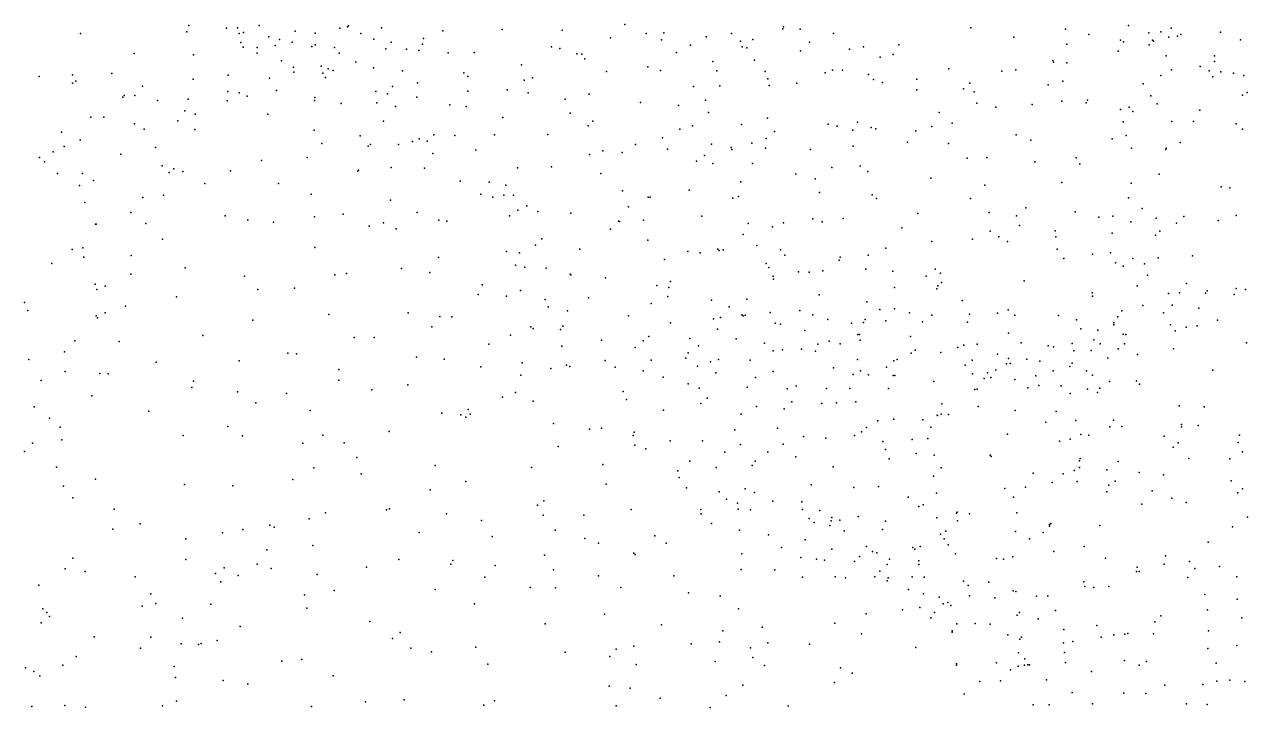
# Model space of a CAD drawing. Header units: metres. Extents: x -24.3 to 24.3, y -27.7 to 27.7.
# Drawn here: x -12.252 to -9.233, y 6.769 to 8.455 of the extents above; entities that cross this region are included whole.
import ezdxf

# ---------------------------------------------------------------- set-up
doc = ezdxf.new("R2010")
doc.units = ezdxf.units.M

msp = doc.modelspace()

# ---------------------------------------------------------------- linework, layer by layer
for p in [(-10.7707, 8.4551, 16.8876), (-12.1137, 8.4327, 17.7043), (-11.8511, 8.4367, 22.8748), (-11.8463, 8.4522, 16.4522), (-11.7539, 8.4456, -5.1134), (-11.7267, 8.4467, 24.733), (-11.7227, 8.4329, 17.9579), (-11.7116, 8.4356, 23.3625), (-11.6728, 8.4527, 17.717), (-11.649, 8.4247, 23.5007), (-11.5838, 8.4387, 17.9049), (-11.5348, 8.4339, 18.0289), (-11.4739, 8.4462, 16.8284), (-11.4552, 8.4489, 24.5769), (-11.4524, 8.4514, 17.9141), (-11.4216, 8.4326, 22.821), (-11.371, 8.4464, 18.1047), (-11.2195, 8.4393, 16.6101), (-11.0732, 8.4424, 16.5566), (-10.9251, 8.4411, 17.8443), (-10.7178, 8.4329, 17.6457), (-10.6741, 8.4348, -13.9242), (-10.5697, 8.4242, 19.2906), (-10.5068, 8.4328, 19.9644), (-10.38, 8.4446, 17.3367), (-10.3784, 8.4496, 19.8383), (-10.3376, 8.4434, 19.6528), (-10.2552, 8.4328, 15.9844), (-9.9165, 8.4464, -14.4538), (-9.81, 8.4237, 19.5047), (-9.6824, 8.4434, 19.5367), (-9.6248, 8.4307, 16.2037), (-9.5271, 8.4525, 16.9486), (-9.4769, 8.4341, 16.4244), (-9.4474, 8.4367, 19.6833), (-9.4271, 8.4236, 20.3848), (-9.4214, 8.4459, 19.8568), (-9.4058, 8.4262, 20.1793), (-9.3976, 8.4303, 20.0404), (-9.3001, 8.4363, -11.7473), (-11.7178, 8.4102, 23.1934), (-11.7127, 8.3991, 17.3311), (-11.6782, 8.3979, 16.4408), (-11.6333, 8.4029, 16.95), (-11.6224, 8.4181, 15.6913), (-11.5914, 8.4114, 24.6952), (-11.5433, 8.401, 16.2511), (-11.5344, 8.4049, 23.6226), (-11.487, 8.3986, 15.8947), (-11.3897, 8.419, 23.7607), (-11.3599, 8.3951, 16.5856), (-11.3469, 8.4111, 24.4737), (-11.3095, 8.3943, 22.8021), (-11.2701, 8.4061, -5.3585), (-11.2672, 8.4204, 24.1009), (-10.9511, 8.4001, 18.5004), (-10.9307, 8.3959, 16.4398), (-10.8056, 8.4218, 16.3266), (-10.6798, 8.4174, 18.9506), (-10.6086, 8.4037, 19.1345), (-10.4848, 8.4135, 19.6639), (-10.4809, 8.3995, 17.4272), (-10.4694, 8.3971, 19.4173), (-10.4543, 8.418, -2.8523), (-10.3142, 8.4114, -13.4264), (-10.2157, 8.3939, 19.4897), (-10.1809, 8.3998, -13.1493), (-10.0937, 8.4045, 17.3214), (-9.679, 8.4067, 17.1056), (-9.5467, 8.4165, 16.3028), (-9.5396, 8.4124, -12.1307), (-9.4764, 8.405, 16.8394), (-9.4676, 8.416, 20.6856), (-9.4653, 8.4141, 18.9803), (-9.2505, 8.4175, 23.0789), (-11.9819, 8.3833, 17.664), (-11.8353, 8.3797, 15.4939), (-11.6776, 8.3843, 17.0768), (-11.6175, 8.3654, 22.9573), (-11.4758, 8.3842, 16.6976), (-11.2786, 8.3908, 23.9271), (-11.2067, 8.3847, 16.5046), (-11.1419, 8.3858, 18.1598), (-10.8889, 8.3826, 16.6219), (-10.8765, 8.3815, -14.2278), (-10.8687, 8.3699, 18.5841), (-10.6427, 8.3859, -2.968), (-10.5528, 8.3635, 17.58), (-10.4504, 8.3668, 23.113), (-10.337, 8.3896, 19.4626), (-10.1403, 8.3742, 15.9518), (-10.1076, 8.3807, 18.4451), (-9.7139, 8.3662, 16.1022), (-9.5522, 8.3888, 19.4635), (-9.4344, 8.3778, 19.5662), (-9.3149, 8.3773, 20.7583), (-9.3146, 8.3638, 20.3419), (-12.0364, 8.3337, 24.7431), (-11.5882, 8.3494, 23.2565), (-11.5874, 8.3373, 16.7167), (-11.5195, 8.3525, 23.4966), (-11.5155, 8.3349, -4.529), (-11.503, 8.3452, 15.717), (-11.4906, 8.3417, 16.4471), (-11.4341, 8.3622, 16.0396), (-11.3904, 8.3476, 23.6613), (-11.3191, 8.3406, 16.4774), (-11.1675, 8.3354, 16.1108), (-11.0256, 8.3558, 18.0864), (-10.8152, 8.3388, 17.9039), (-10.7134, 8.3506, 17.8181), (-10.6822, 8.3418, 22.8316), (-10.543, 8.3406, 23.0116), (-10.4243, 8.3393, 15.9933), (-10.2762, 8.3353, 17.4074), (-10.258, 8.342, 19.3767), (-10.233, 8.3424, -2.7477), (-9.9706, 8.3458, 19.3891), (-9.8399, 8.3399, 19.3839), (-9.8054, 8.343, 17.232), (-9.7119, 8.3623, -17.0661), (-9.679, 8.3603, -12.3203), (-9.4211, 8.3433, 16.4934), (-9.3501, 8.3513, 19.6597), (-9.3278, 8.341, 23.1882), (-9.2994, 8.3384, 20.5121), (-9.2681, 8.3352, 20.1537), (-12.2159, 8.3263, 24.6548), (-12.1337, 8.3104, 15.4456), (-12.1336, 8.3309, 17.6261), (-12.1252, 8.3154, -15.5395), (-11.9608, 8.3028, 16.5705), (-11.8361, 8.3202, 17.5896), (-11.7493, 8.3298, 17.1875), (-11.6472, 8.3223, 16.5858), (-11.5088, 8.324, 23.364), (-11.2823, 8.3112, 23.7176), (-11.1578, 8.3265, 22.7888), (-11.0185, 8.3178, 16.4147), (-10.9981, 8.3234, 22.746), (-10.5357, 8.3039, 19.0649), (-10.4177, 8.3206, 19.2642), (-10.4143, 8.3041, 17.5196), (-10.346, 8.3104, 17.9686), (-10.1685, 8.3313, -16.352), (-10.1568, 8.3192, 23.325), (-10.1342, 8.3115, 19.3361), (-10.0499, 8.3199, -12.866), (-9.9187, 8.3103, -12.6631), (-9.7252, 8.3062, -5.4453), (-9.6892, 8.3152, 23.3267), (-9.4911, 8.3083, 16.3475), (-9.4476, 8.3288, 16.6848), (-9.3191, 8.3256, -17.299), (-9.2427, 8.3292, 19.8859), (-12.0096, 8.2757, 17.6011), (-12.0064, 8.2799, -5.2496), (-11.9796, 8.2793, 15.4168), (-11.7503, 8.2894, 16.6843), (-11.7222, 8.2859, 16.8343), (-11.7026, 8.2782, 15.4721), (-11.6305, 8.2921, -4.8456), (-11.5352, 8.2746, 23.1463), (-11.3846, 8.2898, 16.2753), (-11.3558, 8.2841, 16.085), (-11.3436, 8.3018, 22.888), (-11.2838, 8.2757, 24.5897), (-11.1579, 8.2907, 24.1218), (-11.0605, 8.2937, -3.4262), (-11.0091, 8.2859, 18.1995), (-10.8583, 8.2828, -3.1744), (-10.6008, 8.3015, 18.9396), (-10.0493, 8.2935, -5.4217), (-9.9344, 8.2965, 18.6563), (-9.908, 8.2885, 17.2919), (-9.4718, 8.2791, 16.8241), (-9.2457, 8.2802, 19.766), (-9.2342, 8.2875, 20.407), (-11.9236, 8.2674, -15.4326), (-11.8483, 8.2704, -5.4789), (-11.7519, 8.2669, 15.7489), (-11.5365, 8.267, 22.9813), (-11.4704, 8.2599, 23.2471), (-11.3825, 8.2615, 15.9451), (-11.3364, 8.2523, -14.8998), (-11.2025, 8.2567, 24.4181), (-11.1622, 8.2527, 24.3046), (-10.9175, 8.2705, 18.4374), (-10.732, 8.2627, 16.1453), (-10.6378, 8.2549, 18.8355), (-10.5709, 8.2679, 17.7604), (-9.9015, 8.2604, 15.9745), (-9.8543, 8.2511, 19.2565), (-9.7645, 8.2573, -2.5694), (-9.6914, 8.2656, 19.2815), (-9.6318, 8.2615, 17.1147), (-9.6286, 8.2683, 18.9385), (-9.5466, 8.2452, 17.0156), (-9.5253, 8.2511, 19.3498), (-9.4562, 8.2588, -14.1251), (-9.3507, 8.2437, 19.5158), (-12.0883, 8.2259, 24.772), (-12.0565, 8.2261, 16.6047), (-11.8734, 8.2168, 16.7097), (-11.8561, 8.2415, 17.3947), (-11.8309, 8.2332, 24.8643), (-11.6516, 8.2337, 24.8461), (-11.3659, 8.2164, 23.3695), (-11.0716, 8.2251, 16.3413), (-10.9056, 8.236, 18.1537), (-10.8491, 8.2163, 16.2095), (-10.564, 8.2377, -5.3697), (-10.4181, 8.2238, 19.1158), (-10.1962, 8.2139, 15.9205), (-9.9941, 8.2377, 19.2425), (-9.54, 8.215, 23.3522), (-9.5161, 8.2404, -11.995), (-9.4197, 8.2158, 19.4132), (-9.3665, 8.2154, 23.3547), (-12.161, 8.1889, 15.6766), (-11.9805, 8.2096, 24.8256), (-11.9566, 8.1962, 17.4903), (-11.8318, 8.1955, 17.1181), (-11.537, 8.1945, 15.5739), (-11.2418, 8.1824, -3.9055), (-11.0917, 8.1823, 24.1683), (-10.9605, 8.1833, 22.7963), (-10.861, 8.2049, 18.271), (-10.6349, 8.1969, 16.0553), (-10.6035, 8.2052, 23.0146), (-10.4823, 8.208, 17.6934), (-10.4008, 8.191, -13.5804), (-10.2688, 8.2086, 23.3007), (-10.2465, 8.2042, 19.2342), (-10.2076, 8.1942, -15.2311), (-10.1621, 8.2003, 17.4265), (-10.1504, 8.1973, 23.3447), (-10.0522, 8.1922, 17.3742), (-10.0124, 8.2028, -14.6931), (-9.9624, 8.2113, 23.3844), (-9.8044, 8.1826, 17.2341), (-9.2612, 8.2095, 19.6069), (-9.2458, 8.1963, 23.4051), (-12.1541, 8.1536, -5.6011), (-12.115, 8.1702, 15.3967), (-11.5186, 8.1609, -15.154), (-11.4236, 8.1802, 22.9838), (-11.4038, 8.1549, 24.709), (-11.3985, 8.1589, 23.1873), (-11.3287, 8.1589, -4.1174), (-11.2945, 8.1662, 16.0067), (-11.2781, 8.1723, 23.4572), (-11.258, 8.167, 16.3165), (-11.1901, 8.1811, 23.7333), (-10.7437, 8.1586, 18.5744), (-10.677, 8.1753, 18.7001), (-10.5561, 8.1594, 18.893), (-10.4569, 8.1621, 23.1935), (-10.4213, 8.1739, 15.9455), (-10.207, 8.1545, -13.1382), (-10.0726, 8.1647, 19.1839), (-9.9714, 8.1608, -2.6581), (-9.7685, 8.1698, 16.0425), (-9.5677, 8.1725, 16.2113), (-9.5329, 8.1811, -2.4723), (-9.3999, 8.1633, -11.7495), (-12.2152, 8.1267, -15.6143), (-12.1812, 8.1402, 16.6041), (-12.014, 8.1345, 16.708), (-11.9287, 8.1512, 15.3713), (-11.5548, 8.1262, 24.8099), (-11.2444, 8.1361, 24.5969), (-11.1383, 8.1443, 22.8933), (-10.8578, 8.1339, 18.389), (-10.8243, 8.1434, 22.8307), (-10.7771, 8.1393, 16.6611), (-10.6654, 8.1473, 16.871), (-10.5736, 8.1317, 17.8845), (-10.5082, 8.1513, -2.9381), (-10.5064, 8.1466, 17.4063), (-10.4234, 8.1495, 17.6743), (-10.3119, 8.1466, 19.1476), (-9.9256, 8.1246, 15.9607), (-9.8765, 8.1265, 19.1329), (-9.6564, 8.1257, 17.1458), (-9.5198, 8.1494, 16.946), (-9.4349, 8.1467, 16.6257), (-9.4338, 8.15, 16.448), (-12.2029, 8.1162, 24.758), (-11.9123, 8.1058, 17.2524), (-11.8836, 8.0984, -5.0815), (-11.8617, 8.0923, 16.8839), (-11.744, 8.0937, 24.9099), (-11.6672, 8.1196, 15.4197), (-11.4291, 8.0929, 15.6222), (-11.4278, 8.0954, -5.4593), (-11.3468, 8.1016, 23.0937), (-11.2651, 8.1002, 23.3373), (-11.0349, 8.101, 24.0457), (-10.9512, 8.1032, 16.3553), (-10.5936, 8.1175, -13.9242), (-10.5533, 8.1116, 23.0739), (-10.4549, 8.112, 18.9646), (-10.2593, 8.1021, 17.4914), (-10.1895, 8.1054, -16.0093), (-10.1701, 8.0917, 15.8971), (-9.7579, 8.1163, 19.1444), (-9.6471, 8.1111, 16.1414), (-12.171, 8.0871, 17.5243), (-12.1094, 8.0871, 24.8328), (-12.0821, 8.0702, -5.8583), (-11.895, 8.0896, 24.8977), (-11.8068, 8.0627, -5.5749), (-11.6249, 8.0627, -4.8614), (-11.177, 8.0683, 24.5087), (-11.1049, 8.0658, -3.664), (-10.8298, 8.0867, 16.1255), (-10.484, 8.0667, 17.8023), (-10.348, 8.0852, 19.0277), (-10.3006, 8.0737, 15.9032), (-10.0152, 8.0759, 17.356), (-9.692, 8.0647, 23.4742), (-9.5205, 8.0636, 23.553), (-9.4517, 8.0857, 16.7277), (-12.1166, 8.0573, 16.7098), (-11.9093, 8.0332, 17.0055), (-11.5449, 8.0359, 15.9043), (-11.126, 8.0357, 23.6059), (-11.0687, 8.0337, 23.8359), (-11.0637, 8.0583, -14.6065), (-11.0452, 8.0338, 24.2056), (-10.7761, 8.0445, -14.2069), (-10.6118, 8.0462, 15.9812), (-10.2895, 8.0405, -5.2796), (-10.1596, 8.0343, 19.0747), (-9.8819, 8.0584, -12.5023), (-9.2987, 8.0538, -11.5556), (-9.2773, 8.0516, 23.6817), (-12.1029, 8.0154, 17.4499), (-11.9602, 8.0275, 16.8637), (-11.3485, 8.0209, 24.6901), (-11.0963, 8.0284, 16.1848), (-11.0121, 8.0073, -5.4186), (-10.7614, 8.0046, 18.3141), (-10.713, 8.0284, 18.1267), (-10.708, 8.0289, 22.8816), (-10.5039, 8.0261, 18.8454), (-10.4895, 8.0299, 15.9344), (-10.149, 8.0251, 23.3698), (-9.9172, 8.0255, 17.3024), (-9.7803, 8.0025, 16.0585), (-9.5268, 8.0268, 16.9511), (-9.4929, 8.0007, 16.3516), (-11.9897, 7.991, 17.1548), (-11.757, 7.9829, -15.3835), (-11.7006, 7.973, 24.9283), (-11.536, 7.9805, 24.8189), (-11.4652, 7.9863, -4.5785), (-11.2832, 7.9908, 15.7432), (-11.2298, 7.972, 15.8647), (-11.0553, 7.9824, 22.9147), (-11.0344, 7.9969, 16.1154), (-10.9849, 7.9929, 24.0087), (-10.9034, 7.9892, -14.4056), (-10.7241, 7.9715, 18.4483), (-10.5799, 7.9814, 18.6976), (-10.3062, 7.9748, 23.2996), (-10.2316, 7.9758, -2.8248), (-10.0474, 7.9882, 15.8891), (-9.8706, 7.9908, -14.5273), (-9.8035, 7.9825, -2.5736), (-9.6589, 7.9922, 17.1171), (-9.6003, 7.9789, -11.9778), (-9.5657, 7.982, 19.1235), (-9.4585, 7.9766, 16.7746), (-9.3901, 7.981, 23.7243), (-9.3061, 7.9713, -17.1105), (-9.2611, 7.9834, -5.3113), (-12.0766, 7.9616, 16.831), (-12.0755, 7.9624, 24.8925), (-11.9528, 7.964, 24.9087), (-11.6376, 7.9666, 15.3759), (-11.4018, 7.9569, 15.5811), (-11.3664, 7.9651, -4.3194), (-11.3346, 7.9506, -14.9988), (-11.2099, 7.9697, 23.1835), (-10.8058, 7.9493, 22.8144), (-10.786, 7.9692, -3.2175), (-10.7836, 7.9687, -5.2336), (-10.4659, 7.9635, 23.1457), (-10.4062, 7.9552, 18.8605), (-10.3783, 7.9649, 17.7035), (-10.2836, 7.968, 17.5558), (-10.0865, 7.9526, 17.4013), (-9.8688, 7.9447, -5.2484), (-9.7962, 7.9583, -12.2992), (-9.7081, 7.9452, -16.7127), (-9.5213, 7.9675, 19.0385), (-9.4501, 7.9444, 19.1537), (-9.4082, 7.9647, -2.4025), (-11.9114, 7.9248, 15.3245), (-10.9912, 7.9104, 24.1832), (-10.9749, 7.9254, 23.9071), (-10.7137, 7.9222, 15.9867), (-10.4785, 7.9366, 17.0877), (-10.0124, 7.9194, 18.5391), (-9.9121, 7.9248, 19.0519), (-9.8473, 7.9307, 17.2642), (-9.8254, 7.9192, 23.512), (-9.7065, 7.9304, 19.0875), (-9.5674, 7.9394, 23.6852), (-9.4606, 7.9345, 16.4844), (-12.1347, 7.8992, 17.3748), (-12.1085, 7.9037, -6.0377), (-12.1058, 7.8809, 15.3632), (-11.989, 7.8848, 15.855), (-11.5359, 7.904, 15.4118), (-11.0621, 7.8945, 23.4576), (-11.0303, 7.891, 23.5788), (-10.881, 7.9001, 16.0509), (-10.6151, 7.8942, 18.5647), (-10.5846, 7.8916, 15.934), (-10.5404, 7.9002, -3.0091), (-10.5376, 7.8968, 23.0525), (-10.5272, 7.8983, 17.9518), (-10.4442, 7.9091, 15.8891), (-10.3863, 7.8988, 17.6497), (-10.375, 7.8852, -13.4685), (-10.2384, 7.8804, 18.9688), (-10.1697, 7.8853, -15.6414), (-10.1261, 7.9029, 15.8628), (-9.703, 7.9, 23.646), (-9.6156, 7.8883, 17.0383), (-9.5718, 7.8911, 16.2727), (-9.3691, 7.8838, 23.8827), (-12.1845, 7.8649, 16.8259), (-11.8557, 7.8541, 24.8822), (-11.3216, 7.8527, 24.6888), (-11.2306, 7.8794, 24.6116), (-11.0399, 7.8609, 22.9544), (-11.0168, 7.8561, 16.0027), (-10.9645, 7.8532, 23.7398), (-10.6724, 7.8749, 22.8951), (-10.4213, 7.8645, 18.7845), (-10.4148, 7.855, 17.7888), (-10.2414, 7.8735, 15.8652), (-10.1758, 7.8508, 23.3731), (-10.0046, 7.851, -16.2435), (-9.6867, 7.8773, 18.9116), (-9.5591, 7.8667, 23.7975), (-9.54, 7.858, -11.8007), (-9.5165, 7.8776, -14.24), (-9.4875, 7.8637, 16.8306), (-9.4538, 7.879, 16.688), (-11.9897, 7.8389, 24.8552), (-11.7089, 7.8336, 24.8891), (-11.4861, 7.837, -15.2175), (-11.4574, 7.8406, 24.7856), (-11.2519, 7.8427, 16.0667), (-10.9056, 7.8389, 24.0656), (-10.9037, 7.8368, 23.8449), (-10.8177, 7.8296, 23.9468), (-10.6576, 7.8206, 18.1989), (-10.4042, 7.8335, 17.3135), (-10.4034, 7.8261, -5.1594), (-10.3413, 7.8443, 23.2629), (-10.3157, 7.8436, 17.638), (-10.2816, 7.8467, 18.0205), (-10.1088, 7.8458, 18.9984), (-10.0262, 7.8334, -12.6143), (-9.9912, 7.8409, 23.4456), (-9.7849, 7.8224, 23.7131), (-9.48, 7.836, 23.8885), (-12.078, 7.8136, 16.9356), (-12.0737, 7.801, 17.2678), (-12.0534, 7.8088, 17.1449), (-11.6765, 7.801, 15.9732), (-11.5855, 7.804, 24.8382), (-11.1227, 7.8121, -5.4095), (-11.028, 7.7979, 23.3173), (-10.6913, 7.8107, 15.9394), (-10.6617, 7.806, 16.6073), (-10.1043, 7.8058, -15.9436), (-9.9999, 7.8023, -2.7076), (-9.9973, 7.8101, 17.3652), (-9.9887, 7.8183, 19.0075), (-9.6169, 7.7921, 23.8737), (-9.5053, 7.8099, 16.4568), (-9.4283, 7.791, 19.102), (-9.4013, 7.7922, 24.9593), (-9.3839, 7.8157, 19.1346), (-9.3371, 7.7919, 19.1813), (-9.3327, 7.7977, 24.8473), (-9.261, 7.8031, 24.7524), (-9.238, 7.801, 24.9606), (-12.2521, 7.7689, 15.8373), (-12.0033, 7.7599, -5.1033), (-11.8774, 7.7829, -5.9105), (-11.1326, 7.7885, 24.5216), (-11.0622, 7.7839, 23.1613), (-10.9671, 7.7761, 23.5047), (-10.8597, 7.7801, 23.7179), (-10.7057, 7.7663, 18.3067), (-10.6638, 7.7833, 23.9649), (-10.5565, 7.7745, 23.9144), (-10.4694, 7.777, 23.999), (-10.2903, 7.7874, 18.8819), (-10.1729, 7.7706, 15.8436), (-9.9376, 7.7737, 15.937), (-9.6156, 7.7841, 16.2397), (-9.4916, 7.7613, -5.1608), (-9.4194, 7.762, 25.1294), (-9.2665, 7.7887, 25.1185), (-12.244, 7.749, 17.417), (-12.0755, 7.7359, 17.0277), (-12.0722, 7.731, 24.7575), (-12.0529, 7.7434, 15.3711), (-11.5009, 7.7388, 15.4794), (-11.3051, 7.7427, -4.3134), (-11.2273, 7.7344, -14.9322), (-11.1973, 7.7329, -4.0739), (-10.9595, 7.7578, 24.2923), (-10.9118, 7.7476, 22.9285), (-10.761, 7.7355, 24.1423), (-10.534, 7.7318, 23.7678), (-10.5128, 7.758, 15.8448), (-10.4817, 7.7382, 24.1121), (-10.4779, 7.7358, -13.6756), (-10.4736, 7.7374, 16.7681), (-10.4112, 7.744, 23.8232), (-10.3384, 7.7492, 24.0801), (-10.306, 7.7383, 15.8063), (-10.1407, 7.751, -5.1189), (-10.1043, 7.7526, -15.1762), (-10.0677, 7.7428, 23.6097), (-10.0127, 7.7371, -14.8646), (-9.9195, 7.7396, -12.3692), (-9.8507, 7.7419, 23.7888), (-9.8243, 7.7503, -5.1325), (-9.8078, 7.7371, 17.1846), (-9.6997, 7.7363, 16.1577), (-9.5534, 7.7328, 19.0704), (-9.5436, 7.7484, 24.8739), (-9.441, 7.7433, 24.0476), (-9.3538, 7.7549, 24.6167), (-11.6883, 7.7247, -15.4016), (-11.2465, 7.7082, 15.7342), (-11.0022, 7.7089, 16.2418), (-10.9964, 7.7041, 23.0287), (-10.9292, 7.702, 23.3519), (-10.9232, 7.7103, 15.9297), (-10.6577, 7.7184, 23.7549), (-10.5517, 7.7279, 23.0044), (-10.5418, 7.7024, 18.6535), (-10.3994, 7.7174, 17.7687), (-10.3858, 7.7152, 23.708), (-10.3257, 7.6992, 17.0339), (-10.2689, 7.7265, 23.8101), (-10.211, 7.7175, -12.9659), (-10.1814, 7.7193, 18.2302), (-10.1774, 7.7269, 23.362), (-10.1258, 7.7232, 18.9631), (-10.0357, 7.7212, 15.86), (-9.9246, 7.7198, 15.1841), (-9.655, 7.7259, 17.0327), (-9.6446, 7.7039, 23.9865), (-9.603, 7.7002, -2.4663), (-9.5632, 7.7131, 25.1944), (-9.563, 7.7182, 24.7557), (-9.4232, 7.7137, 24.5178), (-9.3845, 7.7075, -2.373), (-9.3576, 7.7109, 24.4046), (-9.3076, 7.7251, 24.2925), (-12.1283, 7.6739, 17.2819), (-12.0187, 7.6719, -15.6269), (-11.8121, 7.6867, 15.3867), (-11.4383, 7.6822, 24.7464), (-11.3894, 7.6823, 15.5689), (-11.0529, 7.6881, 15.8848), (-10.8283, 7.6756, -5.0964), (-10.7248, 7.6741, 24.3331), (-10.7109, 7.6848, 22.8201), (-10.61, 7.6796, 24.2924), (-10.4952, 7.6786, 17.9106), (-10.2658, 7.6735, 23.5939), (-10.1951, 7.6897, 24.1473), (-10.1914, 7.6898, 23.4894), (-10.189, 7.6756, 17.4736), (-10.0651, 7.6848, 23.8552), (-9.8235, 7.6928, 15.4322), (-9.7923, 7.6687, 15.1343), (-9.6123, 7.6765, 15.4275), (-9.5399, 7.6906, 24.5802), (-9.5338, 7.6896, 16.7325), (-9.4121, 7.6984, 24.2112), (-9.2357, 7.669, 25.4327), (-12.1534, 7.647, 15.4109), (-11.6019, 7.6436, 24.7903), (-11.5808, 7.6421, 15.4643), (-11.1058, 7.666, 24.4957), (-10.9256, 7.6606, 23.2248), (-10.7447, 7.6572, 23.5902), (-10.6138, 7.6443, 22.9053), (-10.5885, 7.6612, 23.6134), (-10.4253, 7.6678, 18.7369), (-10.4038, 7.649, 15.7708), (-10.381, 7.6519, 23.1815), (-10.3344, 7.6531, 17.664), (-10.2995, 7.6481, 24.3888), (-10.2937, 7.6661, 18.8328), (-10.2384, 7.6663, 24.2852), (-10.0638, 7.6432, 24.2267), (-10.0538, 7.6507, 15.2077), (-9.9899, 7.6451, 24.1147), (-9.9482, 7.6574, 23.8587), (-9.9337, 7.6634, 15.5816), (-9.901, 7.666, 18.9834), (-9.8504, 7.6409, 24.0056), (-9.725, 7.662, 25.009), (-9.7119, 7.6591, 24.7314), (-9.6658, 7.6674, -14.3889), (-9.6616, 7.6494, 15.5509), (-9.6194, 7.65, 25.3367), (-9.5967, 7.6669, 16.3601), (-9.5527, 7.6543, 24.1621), (-9.5368, 7.6662, 24.455), (-9.5045, 7.6403, 19.0392), (-9.416, 7.6541, 25.4422), (-12.2412, 7.6276, 17.3713), (-11.9273, 7.6216, 24.7538), (-11.7221, 7.6244, 24.8197), (-11.2843, 7.6335, 15.6492), (-11.2165, 7.629, 24.5968), (-11.1256, 7.6095, 15.8019), (-11.024, 7.6196, -14.7071), (-10.9139, 7.6137, 24.4013), (-10.9057, 7.6105, 23.0431), (-10.8189, 7.6252, 15.8377), (-10.7942, 7.6088, 23.3454), (-10.7056, 7.6261, 18.2883), (-10.6199, 7.6311, 18.531), (-10.5911, 7.6113, -3.161), (-10.5585, 7.6221, 24.432), (-10.5387, 7.6276, 15.789), (-10.4609, 7.6263, 23.5059), (-10.1963, 7.6281, 24.4596), (-10.1243, 7.6091, 15.6661), (-10.1063, 7.6248, -12.4809), (-10.0978, 7.6277, 15.5512), (-9.9305, 7.614, 18.5803), (-9.9128, 7.6266, 15.9), (-9.8279, 7.6175, 24.2916), (-9.8234, 7.6306, 15.6827), (-9.8194, 7.6182, 17.1481), (-9.7783, 7.6289, 24.1515), (-9.7461, 7.6239, 18.8204), (-9.6722, 7.6106, 24.4085), (-9.6661, 7.6192, 24.2695), (-9.5784, 7.6314, 15.2111), (-12.1522, 7.5983, 17.1394), (-12.066, 7.5929, 24.6793), (-12.0455, 7.5926, 15.3923), (-11.4762, 7.6033, -15.2736), (-11.0274, 7.5891, -5.1655), (-10.9532, 7.6058, -3.7331), (-10.7251, 7.6001, 22.9213), (-10.6756, 7.5841, 24.4363), (-10.5457, 7.5947, 23.4087), (-10.4474, 7.5833, 23.3376), (-10.404, 7.5983, 24.4719), (-10.2549, 7.6075, 15.7452), (-10.2068, 7.5911, 18.8894), (-10.1886, 7.5998, 15.3512), (-10.1689, 7.5899, 15.2327), (-10.1081, 7.5881, 15.0707), (-10.1035, 7.5881, 24.5672), (-9.912, 7.5922, -2.6716), (-9.8832, 7.5813, 24.7927), (-9.8747, 7.5949, 15.0346), (-9.8667, 7.5832, 24.915), (-9.8543, 7.6022, 24.4775), (-9.8076, 7.5783, 19.0086), (-9.7556, 7.5876, 25.4163), (-9.713, 7.6001, 15.0684), (-9.6306, 7.6, 25.4637), (-9.6155, 7.5892, 16.798), (-9.319, 7.6017, 19.1884), (-12.2108, 7.5761, 24.5524), (-11.8392, 7.5587, 15.4097), (-11.8348, 7.5744, -5.9595), (-11.7262, 7.5483, -4.9551), (-11.4759, 7.5767, -5.6166), (-11.3952, 7.5533, 15.5838), (-11.3061, 7.5652, 24.6443), (-10.7744, 7.5492, 23.0886), (-10.6138, 7.5675, 18.1138), (-10.5865, 7.5572, 23.2568), (-10.4685, 7.5594, -5.0357), (-10.3696, 7.5558, 16.6889), (-10.3472, 7.5626, 18.7846), (-10.2727, 7.5563, 15.4595), (-10.2149, 7.5564, 17.701), (-10.1192, 7.5565, 17.4001), (-10.0074, 7.5739, 24.6385), (-9.9061, 7.5541, 17.2048), (-9.9007, 7.5542, 25.0588), (-9.7757, 7.5581, -16.4066), (-9.7485, 7.564, 15.851), (-9.693, 7.5631, 16.0805), (-9.6286, 7.5548, 15.7152), (-9.5975, 7.5569, 15.034), (-9.5736, 7.5738, 16.6386), (-9.5073, 7.5755, -16.648), (-9.4996, 7.5667, 25.5916), (-12.0857, 7.5379, -5.0815), (-11.6813, 7.521, 15.4662), (-11.6053, 7.5436, 16.0531), (-11.0723, 7.5351, 24.4738), (-11.0406, 7.5467, -3.9668), (-10.9966, 7.5249, 15.7761), (-10.766, 7.5287, 15.7436), (-10.5827, 7.5195, 15.6814), (-10.5673, 7.532, 24.5109), (-10.3584, 7.5232, 15.6263), (-10.2838, 7.5196, -12.8755), (-10.2482, 7.5205, 15.1607), (-10.2001, 7.5231, 24.6131), (-9.9878, 7.5186, 24.819), (-9.671, 7.5441, 19.0442), (-9.6033, 7.546, -11.7168), (-12.2287, 7.5113, 17.3191), (-11.9457, 7.4999, 24.6755), (-11.5471, 7.5023, 24.7149), (-11.2218, 7.4954, 24.5735), (-11.1755, 7.4909, -4.2635), (-11.1573, 7.5043, 16.1344), (-11.1525, 7.4929, 15.7153), (-10.6751, 7.5031, 18.227), (-10.483, 7.4932, 17.8913), (-10.4455, 7.5118, 24.5643), (-10.3772, 7.5061, 15.4244), (-9.999, 7.4902, -15.9143), (-9.9983, 7.4898, 18.9606), (-9.9896, 7.4927, 25.2197), (-9.9712, 7.4921, 25.4076), (-9.8982, 7.5116, 14.9302), (-9.807, 7.5016, 25.568), (-9.706, 7.4995, -2.5495), (-9.4018, 7.5136, 15.5114), (-9.3405, 7.511, 15.3308), (-12.1909, 7.4827, 17.0865), (-12.1645, 7.4605, 24.5201), (-11.75, 7.4626, -15.474), (-11.1625, 7.4851, -14.9189), (-10.9462, 7.4697, 16.183), (-10.8283, 7.4584, -14.327), (-10.3936, 7.4581, 15.3064), (-10.1737, 7.4598, 16.9616), (-10.1455, 7.4768, 18.9268), (-10.1061, 7.4802, 24.7413), (-10.0346, 7.4785, 25.0219), (-10.0146, 7.4604, 17.2781), (-9.7312, 7.4729, 17.0078), (-9.6572, 7.477, 16.8219), (-9.5731, 7.4618, 14.9336), (-9.5642, 7.4778, 15.7951), (-9.5436, 7.4627, 19.0763), (-9.3966, 7.4677, 25.7007), (-9.3962, 7.462, -5.0683), (-9.3551, 7.4646, 15.1587), (-12.1598, 7.4297, -6.2777), (-11.8605, 7.4404, 15.4356), (-11.7143, 7.4397, 24.7243), (-11.5161, 7.4412, -4.8559), (-11.3517, 7.4501, 24.62), (-10.8578, 7.4558, -4.9934), (-10.7495, 7.4398, -3.4491), (-10.7473, 7.4486, 15.6215), (-10.579, 7.427, 16.4252), (-10.4987, 7.4541, 15.5389), (-10.329, 7.4378, 17.6408), (-10.274, 7.4339, 24.6648), (-10.203, 7.4402, -4.9744), (-10.1863, 7.4489, 17.4257), (-10.0611, 7.4306, 25.3207), (-10.0221, 7.4324, 25.4977), (-9.8259, 7.4431, 17.0848), (-9.6707, 7.4308, 15.9475), (-9.6448, 7.4426, 16.6136), (-9.6249, 7.4408, 16.4809), (-9.4392, 7.4384, -11.408), (-9.253, 7.4407, -2.2965), (-12.2523, 7.401, 17.0018), (-12.2321, 7.4211, 17.2254), (-11.5649, 7.4209, 15.5265), (-11.4633, 7.4225, -5.4565), (-10.9351, 7.4127, 24.5013), (-10.7458, 7.4162, 18.358), (-10.7186, 7.4075, -14.0947), (-10.6587, 7.4267, 18.4786), (-10.5232, 7.3991, 17.9588), (-10.4851, 7.4178, 15.3961), (-10.4177, 7.3988, 24.6445), (-10.3791, 7.4184, 15.1839), (-10.1335, 7.4257, 24.9467), (-10.1271, 7.4057, 14.9457), (-9.6977, 7.426, 25.7086), (-9.4166, 7.4116, 14.9884), (-9.4047, 7.4222, 15.7157), (-9.2567, 7.423, 15.2576), (-9.246, 7.3995, 25.738), (-11.4315, 7.3862, -15.2696), (-10.8243, 7.3682, 24.5514), (-10.6095, 7.3771, 24.6043), (-10.4489, 7.377, 17.8478), (-10.3486, 7.3872, 18.7695), (-10.1179, 7.3827, 17.1759), (-10.0513, 7.396, -2.836), (-10.0069, 7.3917, 14.8346), (-9.8689, 7.392, 14.8009), (-9.8662, 7.3881, -11.9001), (-9.648, 7.3774, 14.8336), (-9.6467, 7.383, 16.3754), (-9.5525, 7.3763, 25.8273), (-9.3783, 7.3837, 25.7885), (-9.2767, 7.3823, 15.6373), (-12.1731, 7.362, 15.9484), (-11.538, 7.3602, 24.6411), (-11.4209, 7.3459, 24.604), (-11.2382, 7.3662, 24.5371), (-11.0007, 7.3613, 15.5725), (-10.6393, 7.353, 18.2693), (-10.6361, 7.3369, -13.8914), (-10.5452, 7.361, 18.6223), (-10.4562, 7.3663, -3.1261), (-10.256, 7.3626, 24.8034), (-10.0084, 7.3396, -15.1396), (-9.9894, 7.3606, 18.9708), (-9.7622, 7.3476, 19.0232), (-9.6885, 7.3452, 16.8727), (-9.6611, 7.3538, 16.7241), (-9.6484, 7.3616, 16.1423), (-9.5805, 7.3558, 18.8495), (-9.5003, 7.3491, 15.9302), (-9.4406, 7.3431, 19.095), (-12.1558, 7.3149, 24.4394), (-12.0768, 7.3327, -15.6988), (-11.857, 7.3196, 15.4802), (-11.7378, 7.3157, 24.6353), (-11.5898, 7.3312, -5.1622), (-11.2511, 7.3063, -4.8553), (-11.1632, 7.3264, 15.6017), (-10.8165, 7.3203, 15.4366), (-10.6177, 7.3109, 15.3019), (-10.4731, 7.3082, -4.918), (-10.3105, 7.3181, 17.6649), (-10.2051, 7.3115, 17.4796), (-10.1439, 7.314, 25.456), (-9.8326, 7.3094, -4.9304), (-9.7817, 7.3124, 25.8192), (-9.7158, 7.3245, 18.6665), (-9.6537, 7.3268, 16.5721), (-9.5755, 7.3178, -16.4362), (-9.5598, 7.3276, -2.4764), (-9.2739, 7.3286, 19.2235), (-9.2455, 7.3089, 15.0399), (-12.1325, 7.2861, 15.5448), (-10.9705, 7.2787, -14.545), (-10.5376, 7.3011, 15.2054), (-10.5195, 7.283, 24.6771), (-10.4503, 7.2996, 18.1037), (-10.4047, 7.2778, -12.8894), (-10.3335, 7.2768, 17.9536), (-10.071, 7.2881, 14.8295), (-10.0009, 7.2981, 18.2494), (-9.8112, 7.2881, 14.7467), (-9.5806, 7.3008, 14.7604), (-9.4686, 7.3038, -14.3155), (-9.4199, 7.2853, 14.85), (-9.257, 7.299, -16.7074), (-12.0309, 7.2584, -5.1604), (-11.5094, 7.2496, 15.5565), (-11.3587, 7.257, 15.5832), (-11.351, 7.259, 24.5412), (-11.2103, 7.2464, 24.4797), (-10.986, 7.2679, -4.9067), (-10.7547, 7.2578, 15.3024), (-10.583, 7.2576, -13.5741), (-10.5816, 7.247, 16.2273), (-10.4926, 7.2733, -13.2338), (-10.4903, 7.2582, 18.2432), (-10.4605, 7.2563, 18.6804), (-10.3319, 7.2577, -12.5837), (-10.2892, 7.2547, 14.9777), (-10.045, 7.2652, 25.7098), (-10.0336, 7.269, 17.5683), (-9.9513, 7.2486, 25.8179), (-9.9503, 7.2509, 14.7476), (-9.9195, 7.2467, 17.0976), (-9.8028, 7.2494, -16.0557), (-9.4945, 7.2706, 16.1219), (-9.3846, 7.2744, 25.9035), (-11.9669, 7.2224, 15.9916), (-11.6464, 7.2191, 16.0386), (-11.5499, 7.2341, 24.5564), (-11.1241, 7.2305, 15.4228), (-10.972, 7.2437, 15.3704), (-10.8719, 7.2433, -4.0202), (-10.556, 7.2233, 18.5196), (-10.3157, 7.2353, 24.8691), (-10.3028, 7.2257, 18.8251), (-10.2639, 7.2176, 17.8655), (-10.2611, 7.2293, 18.0696), (-10.2593, 7.2377, 25.1038), (-10.2395, 7.2315, 25.2591), (-10.1944, 7.2398, 16.6182), (-10.127, 7.2289, -12.0572), (-9.9998, 7.2368, 18.0332), (-9.9489, 7.2299, 19.0005), (-9.722, 7.2208, -2.5957), (-9.722, 7.216, -11.5628), (-9.719, 7.2233, 25.9504), (-9.5979, 7.2178, 19.0655), (-9.2332, 7.2388, 25.8772), (-12.0341, 7.2092, 15.5609), (-11.7633, 7.2, 24.5499), (-11.7131, 7.208, -5.996), (-11.6361, 7.2142, -5.6093), (-11.2783, 7.201, 15.5126), (-11.0977, 7.1908, 24.4695), (-10.9419, 7.2068, 24.5102), (-10.8692, 7.1857, -4.6406), (-10.6964, 7.1928, 15.1252), (-10.4874, 7.2068, 15.0846), (-10.4156, 7.1953, 24.8184), (-10.2292, 7.2048, 17.6305), (-10.1344, 7.2077, 17.4146), (-9.9908, 7.1969, -15.5339), (-9.9781, 7.2036, 17.1921), (-9.8062, 7.2029, 18.444), (-9.7373, 7.2005, 19.0314), (-9.2705, 7.2146, 14.9072), (-11.8538, 7.1849, 15.5348), (-11.6539, 7.1579, 15.5701), (-11.5401, 7.169, -15.3551), (-10.8351, 7.1745, 15.1791), (-10.6684, 7.1747, -3.4981), (-10.3834, 7.1635, 18.7286), (-10.325, 7.1826, 18.2468), (-10.2595, 7.1599, 14.8889), (-10.1737, 7.1659, 18.1316), (-10.0598, 7.1634, 18.9513), (-10.0542, 7.1596, 17.3164), (-10.0411, 7.1664, 25.8169), (-9.9823, 7.1852, 17.3121), (-9.9723, 7.1705, 17.0508), (-9.7715, 7.1853, 16.8853), (-9.6364, 7.1661, 16.535), (-9.3304, 7.1767, 25.9477), (-12.1325, 7.1373, 24.4405), (-11.8537, 7.1341, 24.4767), (-11.3281, 7.134, 10.8653), (-11.1948, 7.1319, 16.1207), (-10.969, 7.1446, 15.2081), (-10.7481, 7.1494, -3.7296), (-10.7447, 7.1463, 24.657), (-10.4811, 7.1477, -3.2753), (-10.3358, 7.1389, 25.0331), (-10.297, 7.1349, -12.2225), (-10.2778, 7.1326, 25.4344), (-10.2036, 7.1289, 18.8498), (-10.1909, 7.1411, 18.2937), (-10.1588, 7.1536, 17.8672), (-10.1485, 7.1501, 14.8192), (-10.117, 7.1346, 17.9935), (-10.0446, 7.1308, -11.8753), (-9.9542, 7.1479, 16.6136), (-9.8532, 7.1364, 14.702), (-9.836, 7.135, 17.0097), (-9.8128, 7.141, -14.7184), (-9.711, 7.1537, 16.7504), (-9.5837, 7.137, 18.6276), (-9.4356, 7.1432, 16.1689), (-9.3761, 7.1293, -11.1891), (-12.1518, 7.1107, -6.3816), (-12.1027, 7.1041, 15.6367), (-11.7804, 7.0997, 10.4045), (-11.7596, 7.1134, 10.6406), (-11.6777, 7.1225, 24.5004), (-11.6434, 7.1118, -5.3), (-11.5299, 7.0971, 15.5672), (-11.4079, 7.1147, 10.6095), (-11.1997, 7.1228, 24.4472), (-11.0908, 7.1193, 15.2257), (-10.946, 7.1087, -4.3778), (-10.4834, 7.1096, 14.9966), (-10.3998, 7.1082, -4.8429), (-10.1407, 7.1055, 17.5094), (-10.1229, 7.1217, -4.8672), (-10.0447, 7.1216, 14.7629), (-9.5077, 7.104, 26.0436), (-9.5055, 7.1147, 16.2946), (-9.5011, 7.1048, 19.0831), (-9.4393, 7.1224, 14.7651), (-9.3633, 7.1122, -2.3763), (-9.3023, 7.1164, 16.1018), (-12.2168, 7.0704, 10.3194), (-11.9791, 7.0911, 10.5832), (-11.7674, 7.0793, 15.5807), (-11.7246, 7.0942, 10.8846), (-11.116, 7.0907, 10.972), (-11.0038, 7.0648, 24.4772), (-10.8354, 7.0939, 15.072), (-10.7805, 7.065, -14.0989), (-10.6496, 7.0933, 15.0242), (-10.3321, 7.0908, -3.1204), (-10.2509, 7.0914, 25.6103), (-10.2252, 7.089, 18.6112), (-10.1531, 7.0913, 25.7319), (-10.1224, 7.0811, 16.3057), (-10.1206, 7.0887, 18.4301), (-10.0611, 7.0909, 18.2573), (-10.0317, 7.0907, -2.8761), (-9.934, 7.0803, 17.192), (-9.923, 7.07, 18.9441), (-9.872, 7.0778, 17.9212), (-9.6374, 7.0789, 14.7223), (-9.6352, 7.0671, 26.0637), (-9.5757, 7.0673, 16.5774), (-9.3805, 7.09, 19.138), (-9.2597, 7.0916, 14.8548), (-11.9401, 7.0495, 10.9301), (-11.5612, 7.0467, 24.452), (-11.488, 7.0571, 11.0768), (-11.2387, 7.0599, 15.2978), (-10.9418, 7.0643, 16.1165), (-10.6132, 7.0521, -13.4209), (-10.5347, 7.0432, 24.8425), (-10.0697, 7.0603, 17.6015), (-10.0333, 7.0492, 17.7862), (-9.9946, 7.0409, 25.9444), (-9.9197, 7.0441, -15.0203), (-9.8568, 7.0392, 17.0897), (-9.8115, 7.0566, 17.1663), (-9.805, 7.0548, 26.0259), (-9.7541, 7.0438, 16.4704), (-9.7259, 7.0442, 19.0097), (-9.6128, 7.0646, 16.697), (-9.3388, 7.0474, 18.8127), (-9.2585, 7.0357, 16.2666), (-12.2073, 7.0121, 15.7359), (-11.962, 7.0189, 15.6461), (-11.9281, 7.0258, 24.4774), (-11.7925, 7.0239, 16.0482), (-11.5554, 7.0141, 10.3957), (-11.1411, 7.0249, 10.7543), (-10.49, 7.012, 14.9184), (-10.0846, 7.0101, 18.8154), (-10.0418, 7.0156, 18.6456), (-9.9846, 7.0248, 17.9437), (-9.9733, 7.0276, 18.3346), (-9.9653, 7.0204, 18.0973), (-9.7076, 7.0085, 16.8536), (-9.3319, 7.0101, 16.2765), (-12.2109, 6.9778, 24.4308), (-12.1973, 7.0035, 10.9079), (-12.1909, 6.9931, 10.1063), (-11.8621, 6.9892, 10.2137), (-11.3994, 6.9811, 15.3901), (-10.9667, 6.9756, -14.4367), (-10.8205, 6.9987, 24.6072), (-10.2518, 6.977, -11.9616), (-10.175, 7.0001, 14.8244), (-10.0147, 6.9897, 17.5189), (-10.0061, 7.0035, 17.3299), (-9.9512, 6.9753, 18.5745), (-9.9053, 6.9759, 18.1965), (-9.8016, 6.9969, 17.5268), (-9.7962, 7.0031, 16.9886), (-9.7497, 6.9878, 14.7003), (-9.4624, 6.98, 16.4431), (-9.447, 6.9953, 16.3875), (-9.2476, 6.9901, 16.0417), (-11.7201, 6.9688, 15.5914), (-11.3248, 6.9537, 15.2823), (-10.6797, 6.973, -4.5632), (-10.5282, 6.9582, -12.4061), (-10.4315, 6.9666, -12.1797), (-10.1864, 6.9503, 16.1414), (-9.9627, 6.955, 18.7416), (-9.9624, 6.9579, -11.6445), (-9.8689, 6.9741, 14.7052), (-9.8248, 6.9477, 18.8687), (-9.6869, 6.961, 18.9316), (-9.6048, 6.9713, 18.3931), (-9.5634, 6.9479, -11.26), (-9.5364, 6.95, 26.1144), (-9.5284, 6.9513, -2.5044), (-9.4652, 6.9501, 16.5153), (-9.3296, 6.9575, 14.7788), (-12.0802, 6.9433, -5.3149), (-11.966, 6.9151, -15.608), (-11.9403, 6.9419, -6.2653), (-11.8655, 6.926, -6.0425), (-11.8225, 6.9245, -5.5173), (-11.8164, 6.9268, 15.6633), (-11.7763, 6.9341, 24.4723), (-11.3442, 6.9393, 24.4005), (-11.2988, 6.9151, 10.4719), (-11.1382, 6.9176, 15.0652), (-10.7479, 6.9197, 14.9312), (-10.6062, 6.9255, 14.8974), (-10.5366, 6.931, 24.9267), (-10.46, 6.9163, 25.18), (-10.4174, 6.928, 25.3987), (-10.3146, 6.9252, 25.6518), (-10.0524, 6.9168, 25.9645), (-9.7955, 6.9373, -15.8258), (-9.791, 6.9426, 26.0914), (-9.6876, 6.9286, 15.9551), (-9.6648, 6.9314, 26.1263), (-9.5948, 6.9426, 16.7988), (-9.3313, 6.9145, 19.1766), (-9.2593, 6.9221, 16.3415), (-12.1249, 6.8946, 16.0302), (-11.5674, 6.8871, 15.5482), (-11.2474, 6.9064, 11.0234), (-11.2473, 6.9062, 15.1521), (-10.9177, 6.9055, 24.5396), (-10.8075, 6.8945, -13.8436), (-10.792, 6.9124, -4.3698), (-10.4547, 6.8921, -4.7042), (-9.7983, 6.9036, -4.8622), (-9.783, 6.8887, 18.4729), (-9.6847, 6.9045, 16.9134), (-9.5371, 6.8848, 18.9963), (-12.2499, 6.8664, 6.0338), (-12.2293, 6.8577, 9.8953), (-12.1574, 6.8734, 24.4944), (-11.8824, 6.8698, 11.2236), (-11.6174, 6.8828, 11.2283), (-11.1088, 6.8752, 10.5811), (-10.7425, 6.8746, -13.227), (-10.5471, 6.8825, 16.0817), (-10.4252, 6.8724, 25.5516), (-10.2379, 6.8666, 14.8111), (-10.2094, 6.8534, 25.8376), (-9.9518, 6.8733, 16.0552), (-9.9515, 6.8768, 26.0371), (-9.8527, 6.8789, 17.6946), (-9.8185, 6.8614, 17.1325), (-9.7992, 6.8707, 17.875), (-9.7835, 6.8733, 18.114), (-9.7752, 6.8743, 18.2911), (-9.7713, 6.8741, 18.6119), (-9.6823, 6.8796, 18.8435), (-9.6186, 6.8571, 17.8603), (-9.5009, 6.8734, 15.7865), (-9.4826, 6.8818, 16.7204), (-9.3107, 6.8784, -10.9945), (-12.2142, 6.8466, 15.8842), (-11.8792, 6.8424, 9.9919), (-11.7615, 6.8355, -5.719), (-11.7013, 6.8272, 24.4361), (-11.4899, 6.8469, 15.386), (-10.4788, 6.824, 25.2849), (-10.253, 6.83, -3.1674), (-9.8944, 6.833, 17.3361), (-9.8426, 6.8345, 17.5444), (-9.7293, 6.8373, 18.7274), (-9.4376, 6.8236, 19.0495), (-9.3433, 6.8257, 16.5212), (-9.3086, 6.8339, 18.6165), (-9.277, 6.8364, 26.1425), (-9.2399, 6.8326, 16.4436), (-10.8089, 6.821, 24.6469), (-10.7573, 6.8164, 16.0366), (-10.5203, 6.798, -3.5258), (-9.9323, 6.8016, 14.7252), (-9.6661, 6.8058, 14.7014), (-9.5388, 6.8041, 18.9035), (-9.4846, 6.8028, 14.7341), (-12.2338, 6.7708, 15.9833), (-12.1524, 6.7735, -5.4568), (-12.102, 6.7691, 6.4675), (-11.9119, 6.7725, 16.078), (-11.877, 6.7843, 24.4704), (-11.5435, 6.7708, 24.3732), (-11.4102, 6.7822, 10.2409), (-11.3153, 6.7876, -15.0207), (-11.1184, 6.7743, 14.9697), (-11.0922, 6.7851, -14.5703), (-10.7916, 6.7729, -13.0233), (-10.6832, 6.7916, 24.7674), (-10.5594, 6.7685, 24.9713), (-10.3674, 6.7729, 14.8234), (-9.7624, 6.7755, -2.6792), (-9.7225, 6.7754, 17.1087), (-9.6163, 6.7777, 26.1836), (-9.3841, 6.7777, 17.6259), (-9.3331, 6.7762, 19.131)]:
    msp.add_point(p)

doc.saveas('drawing.dxf')
